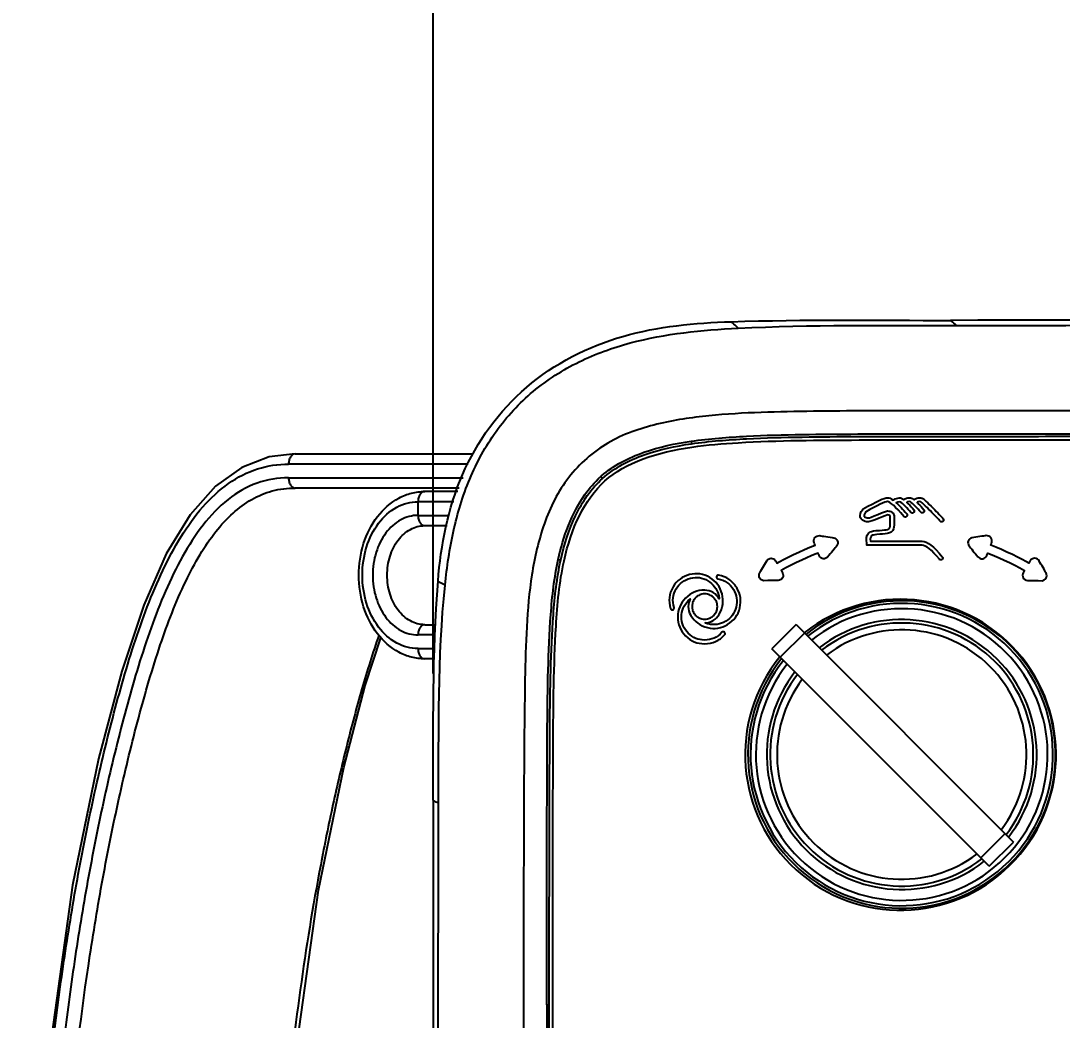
# Model space of a CAD drawing. Header units: millimetres. Extents: x 4086 to 8300, y 123 to 1549.
# Drawn here: x 6739.5 to 6800.4, y 1072.5 to 1131 of the extents above; entities that cross this region are included whole.
import ezdxf

# ---------------------------------------------------------------- set-up
doc = ezdxf.new("R2010")
doc.units = ezdxf.units.MM
for name, color, linetype in [('00_COMPONENTS', 7, 'Continuous'), ('layer 4', 7, 'Continuous'), ('尺寸', 3, 'Continuous')]:
    doc.layers.add(name, color=color, linetype=linetype)
doc.styles.add('思源黑', font='SourceHanSansCN-Normal.ttf')
doc.dimstyles.get("Standard").update_dxf_attribs({"dimscale": 6, "dimtxt": 7, "dimasz": 3, "dimexe": 0.18, "dimexo": 0.0625, "dimgap": 0.8, "dimtad": 1, "dimtoh": 1, "dimdec": 1, "dimzin": 0, "dimdsep": 46, "dimtxsty": '思源黑', "dimcen": 0.09, "dimclrd": 256, "dimclre": 256, "dimclrt": 256, "dimadec": 0, "dimazin": 2, "dimtfac": 1, "dimtdec": 1, "dimtofl": 0, "dimtmove": 0, "dimatfit": 3, "dimfxl": 1, "dimtolj": 1, "dimtzin": 0, "dimarcsym": 0})

# ---------------------------------------------------------------- blocks, each defined once
blk = doc.blocks.new('*D484')
at = {"layer": 'Defpoints', "color": 0}
for p in [(7029.45, 1173.623), (6763.612, 1092.597), (7029.45, 1092.164)]:
    blk.add_point(p, dxfattribs=at)
at = {"layer": '尺寸', "lineweight": -2}
for p, q in [((6763.612, 1092.785), (6763.612, 1174.163)), ((7029.45, 1092.352), (7029.45, 1174.163)), ((6772.612, 1173.623), (7020.45, 1173.623))]:
    blk.add_line(p, q, dxfattribs=at)
at = {"layer": '尺寸'}
for points in [[(6772.612, 1175.123), (6772.612, 1172.123), (6763.612, 1173.623)], [(7020.45, 1172.123), (7020.45, 1175.123), (7029.45, 1173.623)]]:
    blk.add_solid(points, dxfattribs=at)
at = {"layer": '尺寸', "insert": (6937.923, 1195.746), "char_height": 21, "attachment_point": 5, "style": '思源黑'}
blk.add_mtext('\\A1;\\A1;265.8', dxfattribs=at)
blk = doc.blocks.new('*D487')
at = {"layer": 'Defpoints', "color": 0}
for p in [(7037.408, 1245.703), (6763.612, 1092.785), (7037.408, 1073.181)]:
    blk.add_point(p, dxfattribs=at)
at = {"layer": '尺寸', "lineweight": -2}
for p, q in [((6763.612, 1092.972), (6763.612, 1246.243)), ((7037.408, 1073.368), (7037.408, 1246.243)), ((6772.612, 1245.703), (7028.408, 1245.703))]:
    blk.add_line(p, q, dxfattribs=at)
at = {"layer": '尺寸'}
for points in [[(6772.612, 1247.203), (6772.612, 1244.203), (6763.612, 1245.703)], [(7028.408, 1244.203), (7028.408, 1247.203), (7037.408, 1245.703)]]:
    blk.add_solid(points, dxfattribs=at)
at = {"layer": '尺寸', "insert": (6935.79, 1267.826), "char_height": 21, "attachment_point": 5, "style": '思源黑'}
blk.add_mtext('\\A1;\\A1;273.8', dxfattribs=at)

msp = doc.modelspace()

# ---------------------------------------------------------------- linework, layer by layer
at = {"layer": '00_COMPONENTS', "color": 7, "linetype": 'Continuous'}
for p, q in [((6778.707, 1106.381), (6778.729, 1106.232)), ((6755.538, 1105.638), (6765.95, 1105.638)), ((6765.667, 1105.038), (6755.147, 1105.038)), ((6755.147, 1104.238), (6765.356, 1104.238)), ((6773.426, 1104.316), (6773.526, 1104.205)), ((6765.123, 1103.638), (6755.539, 1103.638)), ((6765.045, 1103.438), (6763.114, 1103.438)), ((6762.722, 1102.038), (6762.722, 1102.838)), ((6764.812, 1102.838), (6762.722, 1102.838)), ((6762.722, 1102.038), (6764.52, 1102.038)), ((6763.114, 1101.438), (6764.423, 1101.438)), ((6770.928, 1099.459), (6771.074, 1099.427)), ((6763.114, 1095.638), (6763.759, 1095.638)), ((6784.846, 1095.64), (6783.432, 1094.226)), ((6784.846, 1095.64), (6797.574, 1082.912)), ((6763.727, 1095.038), (6762.722, 1095.038)), ((6785.342, 1095.145), (6783.927, 1093.73)), ((6762.722, 1094.238), (6763.685, 1094.238)), ((6796.16, 1081.498), (6783.432, 1094.226)), ((6763.669, 1093.638), (6763.114, 1093.638)), ((6797.079, 1083.407), (6795.665, 1081.993)), ((6796.16, 1081.498), (6797.574, 1082.912)), ((6770.254, 1073.391), (6770.254, 994.686)), ((6770.254, 1073.391), (6770.404, 1073.391)), ((6770.404, 994.686), (6770.404, 1073.391)), ((6770.604, 994.686), (6770.604, 1073.391))]:
    msp.add_line(p, q, dxfattribs=at)
for points in [[(6755.538, 1105.638), (6754.011, 1105.46), (6752.402, 1104.842), (6750.862, 1103.741), (6749.383, 1102.071), (6747.986, 1099.78), (6746.668, 1096.788), (6745.381, 1092.918), (6744.027, 1087.778), (6742.504, 1080.385), (6740.827, 1068.294), (6739.72, 1052.535), (6739.476, 1034.038)], [(6753.882, 1034.038), (6754.121, 1052.348), (6755.207, 1067.93), (6756.895, 1080.101), (6758.376, 1087.276), (6759.635, 1092.076), (6760.546, 1094.878)]]:
    msp.add_lwpolyline(points, dxfattribs=at)
for centre, radius, start, end in [((6777.163, 1100.142), 5.603, 131.83312, 132.31301), ((6777.178, 1100.116), 5.632, 131.27988, 131.76974), ((6790.968, 1088.026), 9.1, 140.98767, 128.31736), ((6791.034, 1088.038), 9, 141.39917, 128.64534), ((6791.034, 1088.038), 8.85, 141.50608, 128.51132), ((6791.034, 1088.038), 8.538, 141.74495, 128.27218), ((6791.034, 1088.038), 7.9, 322.29375, 127.72008), ((6791.034, 1088.038), 7.7, 322.48001, 127.52633), ((6791.034, 1088.038), 7.3, 322.88857, 127.11538), ((6791.034, 1088.038), 7.9, 142.29375, 307.72008), ((6791.034, 1088.038), 7.7, 142.48001, 307.52633), ((6791.034, 1088.038), 7.3, 142.88857, 307.11538)]:
    msp.add_arc(centre, radius, start, end, dxfattribs=at)
for points in [[(6781.056, 1113.374), (6785.33, 1113.52), (6789.609, 1113.446), (6793.885, 1113.453)], [(6781.461, 1112.993), (6785.717, 1113.205), (6789.982, 1113.151), (6794.243, 1113.156)], [(6773.526, 1104.205), (6774.224, 1104.828), (6775.923, 1105.697), (6777.788, 1106.094), (6778.729, 1106.232)], [(6773.659, 1104.055), (6774.868, 1105.137), (6776.706, 1105.737), (6778.757, 1106.034)], [(6771.074, 1099.427), (6771.273, 1100.32), (6771.825, 1102.076), (6772.853, 1103.602), (6773.526, 1104.205)], [(6771.27, 1099.384), (6771.682, 1101.253), (6772.45, 1102.973), (6773.659, 1104.055)], [(6763.612, 1085.361), (6763.616, 1089.637), (6763.556, 1093.922), (6763.893, 1098.184)], [(6763.926, 1085.183), (6763.939, 1089.443), (6763.865, 1093.719), (6764.303, 1097.956)], [(6763.612, 1085.361), (6763.596, 1068.254), (6763.605, 1051.146), (6763.604, 1034.038)]]:
    msp.add_open_spline(points, degree=3, dxfattribs=at)
for points, knots in [([(6763.893, 1098.184), (6764.061, 1100.307), (6764.875, 1104.575), (6768.753, 1109.939), (6774.633, 1112.922), (6778.925, 1113.302), (6781.056, 1113.374)], [0, 0, 0, 0, 0.250329, 0.499622, 0.749258, 1, 1, 1, 1]), ([(6764.302, 1097.957), (6764.411, 1099.016), (6764.723, 1101.127), (6765.646, 1104.201), (6767.188, 1107.028), (6769.378, 1109.398), (6772.098, 1111.129), (6776.126, 1112.581), (6779.338, 1112.887), (6781.461, 1112.993)], [0, 0, 0, 0, 0.125083, 0.250161, 0.375174, 0.50015, 0.625149, 0.750194, 1, 1, 1, 1]), ([(6781.461, 1112.993), (6781.428, 1113.028), (6781.297, 1113.159), (6781.161, 1113.285), (6781.056, 1113.374)], [0, 0, 0, 0, 0.259841, 1, 1, 1, 1]), ([(6999.183, 1113.463), (6982.075, 1113.472), (6947.859, 1113.465), (6896.534, 1113.47), (6845.209, 1113.461), (6810.993, 1113.478), (6793.885, 1113.453)], [0, 0, 0, 0, 0.250002, 0.500002, 0.750003, 1, 1, 1, 1]), ([(6794.243, 1113.156), (6794.214, 1113.183), (6794.099, 1113.288), (6793.978, 1113.386), (6793.885, 1113.453)], [0, 0, 0, 0, 0.260613, 1, 1, 1, 1]), ([(6794.243, 1113.156), (6811.292, 1113.172), (6845.388, 1113.159), (6879.485, 1113.164), (6896.534, 1113.164)], [0, 0, 0, 0, 0.499993, 1, 1, 1, 1]), ([(6896.534, 1108.165), (6892.435, 1108.165), (6884.238, 1108.165), (6871.943, 1108.165), (6859.647, 1108.165), (6847.352, 1108.165), (6835.056, 1108.165), (6824.81, 1108.165), (6816.613, 1108.165), (6810.465, 1108.165), (6804.317, 1108.164), (6798.171, 1108.165), (6792.02, 1108.161), (6786.898, 1108.153), (6782.805, 1108.082), (6779.737, 1107.911), (6776.694, 1107.469), (6773.751, 1106.452), (6771.78, 1104.717), (6770.687, 1102.984), (6769.89, 1101.088), (6769.318, 1098.576), (6769.05, 1095.513), (6768.976, 1092.443), (6768.943, 1089.371), (6768.919, 1086.296), (6768.904, 1082.193), (6768.904, 1077.068), (6768.904, 1068.872), (6768.904, 1058.629), (6768.904, 1046.334), (6768.904, 1034.038), (6768.904, 1021.743), (6768.904, 1009.448), (6768.904, 999.206), (6768.904, 991.007), (6768.904, 985.882), (6768.919, 981.779), (6768.944, 978.707), (6768.976, 975.635), (6769.051, 972.564), (6769.318, 969.496), (6770.002, 966.488), (6771.385, 963.696), (6773.753, 961.632), (6776.68, 960.609), (6779.725, 960.166), (6782.802, 959.995), (6786.901, 959.924), (6792.022, 959.916), (6798.17, 959.911), (6804.317, 959.912), (6810.465, 959.912), (6816.613, 959.912), (6824.81, 959.912), (6835.056, 959.912), (6847.352, 959.912), (6859.647, 959.912), (6871.943, 959.912), (6884.238, 959.912), (6892.435, 959.912), (6896.534, 959.912)], [0, 0, 0, 0, 0.031258, 0.062515, 0.093773, 0.12503, 0.156288, 0.187546, 0.203174, 0.218804, 0.234431, 0.250064, 0.265681, 0.281339, 0.289127, 0.296905, 0.304752, 0.31255, 0.3203, 0.3242, 0.328112, 0.335929, 0.343723, 0.351535, 0.359344, 0.367155, 0.374992, 0.390635, 0.406242, 0.437497, 0.468755, 0.500012, 0.53127, 0.562527, 0.593784, 0.609382, 0.625053, 0.632872, 0.640675, 0.648485, 0.656303, 0.664103, 0.671927, 0.679731, 0.68745, 0.6952, 0.703045, 0.71088, 0.718683, 0.734311, 0.749937, 0.765568, 0.781197, 0.796825, 0.812455, 0.843712, 0.87497, 0.906227, 0.937485, 0.968742, 1, 1, 1, 1]), ([(6778.707, 1106.381), (6779.781, 1106.531), (6781.947, 1106.696), (6785.2, 1106.787), (6788.455, 1106.803), (6792.794, 1106.808), (6798.218, 1106.816), (6802.557, 1106.814), (6804.727, 1106.815)], [0, 0, 0, 0, 0.124963, 0.249962, 0.374967, 0.499974, 0.749987, 1, 1, 1, 1]), ([(6773.462, 1104.348), (6774.172, 1104.971), (6775.911, 1105.853), (6777.769, 1106.243), (6778.707, 1106.381)], [0, 0, 0, 0, 0.49893, 1, 1, 1, 1]), ([(6778.729, 1106.232), (6779.794, 1106.382), (6781.954, 1106.546), (6785.202, 1106.637), (6788.455, 1106.653), (6792.794, 1106.658), (6798.218, 1106.666), (6802.557, 1106.664), (6804.727, 1106.665)], [0, 0, 0, 0, 0.125, 0.25, 0.375, 0.5, 0.75, 1, 1, 1, 1]), ([(6778.757, 1106.034), (6779.65, 1106.164), (6782.898, 1106.429), (6791.566, 1106.466), (6799.328, 1106.465), (6804.727, 1106.465)], [0, 0, 0, 0, 0.10497, 0.377449, 1, 1, 1, 1]), ([(6755.538, 1105.638), (6755.488, 1105.638), (6755.375, 1105.602), (6755.245, 1105.459), (6755.165, 1105.261), (6755.147, 1105.113), (6755.147, 1105.038)], [0, 0, 0, 0, 0.192024, 0.432808, 0.715627, 1, 1, 1, 1]), ([(6739.684, 1034.038), (6739.642, 1037.316), (6739.656, 1043.871), (6739.923, 1053.694), (6740.421, 1061.863), (6741.026, 1068.369), (6741.597, 1073.224), (6742.299, 1078.047), (6743.149, 1082.826), (6743.996, 1086.767), (6744.767, 1089.883), (6745.596, 1092.948), (6746.546, 1095.951), (6747.746, 1098.81), (6748.799, 1100.794), (6750.05, 1102.55), (6751.544, 1103.956), (6753.281, 1104.848), (6754.536, 1105.038), (6755.147, 1105.038)], [0, 0, 0, 0, 0.129649, 0.259247, 0.388665, 0.453253, 0.517705, 0.581977, 0.646002, 0.709696, 0.741388, 0.772946, 0.835288, 0.865785, 0.895475, 0.923944, 0.950737, 0.975841, 1, 1, 1, 1]), ([(6755.147, 1104.238), (6754.526, 1104.238), (6753.236, 1104.032), (6751.506, 1103.012), (6750.068, 1101.48), (6748.888, 1099.632), (6747.908, 1097.596), (6746.792, 1094.724), (6745.675, 1090.988), (6744.538, 1086.42), (6743.574, 1081.782), (6742.768, 1077.092), (6742.102, 1072.365), (6741.56, 1067.611), (6740.986, 1061.243), (6740.514, 1053.254), (6740.261, 1043.649), (6740.25, 1037.242), (6740.29, 1034.038)], [0, 0, 0, 0, 0.024942, 0.051147, 0.079135, 0.108551, 0.138859, 0.169693, 0.232178, 0.295207, 0.358611, 0.422296, 0.486185, 0.550219, 0.61436, 0.742821, 0.871395, 1, 1, 1, 1]), ([(6755.147, 1104.238), (6755.147, 1104.164), (6755.165, 1104.016), (6755.245, 1103.817), (6755.375, 1103.675), (6755.489, 1103.638), (6755.539, 1103.638)], [0, 0, 0, 0, 0.284435, 0.567283, 0.808027, 1, 1, 1, 1]), ([(6770.928, 1099.459), (6771.225, 1100.794), (6771.856, 1102.579), (6773.053, 1103.977), (6773.391, 1104.285)], [0, 0, 0, 0, 0.749304, 1, 1, 1, 1]), ([(6741.136, 1034.038), (6741.113, 1035.879), (6741.099, 1039.548), (6741.172, 1046.814), (6741.461, 1055.729), (6742.202, 1066.155), (6743.212, 1074.574), (6744.296, 1081.048), (6745.241, 1085.697), (6746.33, 1090.161), (6747.54, 1094.338), (6748.76, 1097.527), (6749.917, 1099.719), (6750.831, 1101.073), (6751.836, 1102.175), (6752.946, 1103.007), (6754.194, 1103.531), (6755.087, 1103.638), (6755.539, 1103.638)], [0, 0, 0, 0, 0.074723, 0.148914, 0.294934, 0.436679, 0.573037, 0.638895, 0.703092, 0.765523, 0.825334, 0.879549, 0.903752, 0.925765, 0.945687, 0.964004, 0.981644, 1, 1, 1, 1]), ([(6763.114, 1093.638), (6762.854, 1093.638), (6762.328, 1093.706), (6761.321, 1094.105), (6760.238, 1095.076), (6759.439, 1096.689), (6759.163, 1098.539), (6759.439, 1100.388), (6760.238, 1102.001), (6761.321, 1102.972), (6762.328, 1103.371), (6762.854, 1103.438), (6763.114, 1103.438)], [0, 0, 0, 0, 0.0567, 0.114276, 0.234303, 0.363814, 0.50001, 0.636204, 0.765707, 0.885726, 0.943301, 1, 1, 1, 1]), ([(6763.114, 1103.438), (6763.062, 1103.438), (6762.948, 1103.4), (6762.821, 1103.26), (6762.74, 1103.064), (6762.722, 1102.916), (6762.722, 1102.838)], [0, 0, 0, 0, 0.200273, 0.432671, 0.704085, 1, 1, 1, 1]), ([(6762.722, 1094.238), (6762.508, 1094.238), (6762.073, 1094.296), (6761.229, 1094.638), (6760.309, 1095.486), (6759.623, 1096.901), (6759.383, 1098.538), (6759.623, 1100.176), (6760.309, 1101.591), (6761.229, 1102.439), (6762.074, 1102.781), (6762.508, 1102.838), (6762.722, 1102.838)], [0, 0, 0, 0, 0.053969, 0.109428, 0.228119, 0.359824, 0.500003, 0.640181, 0.771886, 0.890576, 0.946034, 1, 1, 1, 1]), ([(6762.722, 1102.038), (6762.548, 1102.038), (6762.194, 1101.992), (6761.507, 1101.713), (6760.758, 1101.023), (6760.199, 1099.871), (6760.004, 1098.538), (6760.199, 1097.206), (6760.758, 1096.054), (6761.507, 1095.364), (6762.194, 1095.085), (6762.548, 1095.038), (6762.722, 1095.038)], [0, 0, 0, 0, 0.053959, 0.109425, 0.228113, 0.359819, 0.499997, 0.640175, 0.771882, 0.89057, 0.946038, 1, 1, 1, 1]), ([(6762.722, 1102.038), (6762.722, 1101.961), (6762.74, 1101.812), (6762.821, 1101.617), (6762.948, 1101.477), (6763.062, 1101.438), (6763.114, 1101.438)], [0, 0, 0, 0, 0.295915, 0.567329, 0.799727, 1, 1, 1, 1]), ([(6763.114, 1095.638), (6762.824, 1095.638), (6762.21, 1095.809), (6761.488, 1096.48), (6761.023, 1097.434), (6760.862, 1098.538), (6761.023, 1099.643), (6761.488, 1100.597), (6762.21, 1101.268), (6762.824, 1101.438), (6763.114, 1101.438)], [0, 0, 0, 0, 0.108758, 0.227648, 0.35958, 0.5, 0.640421, 0.772353, 0.891242, 1, 1, 1, 1]), ([(6770.254, 1073.391), (6770.253, 1075.567), (6770.255, 1079.917), (6770.272, 1085.356), (6770.284, 1089.706), (6770.323, 1092.97), (6770.455, 1096.228), (6770.694, 1098.398), (6770.928, 1099.459)], [0, 0, 0, 0, 0.250031, 0.500061, 0.625076, 0.75009, 0.875092, 1, 1, 1, 1]), ([(6770.404, 1073.391), (6770.403, 1075.567), (6770.405, 1079.917), (6770.422, 1085.355), (6770.434, 1089.706), (6770.473, 1092.965), (6770.605, 1096.222), (6770.842, 1098.374), (6771.074, 1099.427)], [0, 0, 0, 0, 0.25, 0.5, 0.625, 0.75, 0.875, 1, 1, 1, 1]), ([(6770.604, 1073.391), (6770.604, 1078.463), (6770.612, 1085.853), (6770.668, 1094.543), (6770.993, 1098.13), (6771.27, 1099.384)], [0, 0, 0, 0, 0.58364, 0.850298, 1, 1, 1, 1]), ([(6764.303, 1097.956), (6764.266, 1097.975), (6764.128, 1098.048), (6763.992, 1098.125), (6763.893, 1098.184)], [0, 0, 0, 0, 0.264576, 1, 1, 1, 1]), ([(6763.114, 1095.638), (6763.062, 1095.638), (6762.948, 1095.6), (6762.821, 1095.46), (6762.74, 1095.264), (6762.722, 1095.116), (6762.722, 1095.038)], [0, 0, 0, 0, 0.200273, 0.432671, 0.704085, 1, 1, 1, 1]), ([(6760.436, 1095.019), (6760.071, 1093.984), (6759.403, 1091.838), (6758.524, 1088.53), (6757.722, 1085.097), (6756.757, 1080.345), (6755.763, 1074.19), (6754.877, 1066.572), (6754.258, 1058.698), (6753.875, 1050.614), (6753.702, 1042.371), (6753.701, 1036.828), (6753.736, 1034.038)], [0, 0, 0, 0, 0.053453, 0.10938, 0.166654, 0.225131, 0.345497, 0.470129, 0.598509, 0.730074, 0.864165, 1, 1, 1, 1]), ([(6762.722, 1094.238), (6762.722, 1094.161), (6762.74, 1094.012), (6762.821, 1093.817), (6762.948, 1093.677), (6763.062, 1093.638), (6763.114, 1093.638)], [0, 0, 0, 0, 0.295915, 0.567329, 0.799727, 1, 1, 1, 1]), ([(6763.927, 1085.182), (6763.898, 1085.197), (6763.791, 1085.253), (6763.686, 1085.313), (6763.612, 1085.361)], [0, 0, 0, 0, 0.268168, 1, 1, 1, 1]), ([(6763.904, 1034.038), (6763.905, 1042.562), (6763.902, 1059.61), (6763.902, 1076.658), (6763.927, 1085.182)], [0, 0, 0, 0, 0.5, 1, 1, 1, 1])]:
    msp.add_open_spline(points, degree=3, knots=knots, dxfattribs=at)
at = {"layer": 'layer 4', "color": 7}
for points, knots in [([(6791.172, 1102.973), (6791.165, 1102.968), (6791.157, 1102.964), (6791.15, 1102.959), (6791.15, 1102.959), (6791.12, 1102.983), (6791.093, 1103.002), (6791.069, 1103.015), (6791.069, 1103.015), (6791.053, 1103.024), (6791.037, 1103.032), (6791.021, 1103.039), (6791.021, 1103.039), (6790.979, 1103.054), (6790.935, 1103.062), (6790.887, 1103.062), (6790.887, 1103.062), (6790.835, 1103.061), (6790.78, 1103.05), (6790.723, 1103.029), (6790.723, 1103.029), (6790.677, 1103.013), (6790.632, 1102.991), (6790.588, 1102.963), (6790.588, 1102.963), (6790.568, 1102.951), (6790.549, 1102.938), (6790.531, 1102.925), (6790.531, 1102.925), (6790.398, 1103.023), (6790.29, 1103.072), (6790.207, 1103.072), (6790.207, 1103.072), (6790.009, 1103.072), (6789.535, 1102.852), (6788.783, 1102.414), (6788.783, 1102.414), (6788.783, 1102.414), (6788.764, 1102.403), (6788.764, 1102.403), (6788.764, 1102.403), (6788.764, 1102.403), (6788.75, 1102.385), (6788.75, 1102.385), (6788.75, 1102.385), (6788.618, 1102.213), (6788.57, 1102.065), (6788.605, 1101.941), (6788.605, 1101.941), (6788.616, 1101.904), (6788.634, 1101.87), (6788.659, 1101.837), (6788.659, 1101.837), (6788.685, 1101.805), (6788.713, 1101.777), (6788.745, 1101.754), (6788.745, 1101.754), (6788.83, 1101.692), (6788.938, 1101.661), (6789.069, 1101.661), (6789.069, 1101.661), (6789.081, 1101.661), (6789.09, 1101.661), (6789.095, 1101.661), (6789.095, 1101.661), (6789.159, 1101.661), (6789.365, 1101.734), (6789.712, 1101.879), (6789.712, 1101.879), (6790.014, 1102.004), (6790.179, 1102.067), (6790.207, 1102.067), (6790.207, 1102.067), (6790.271, 1102.067), (6790.314, 1102.052), (6790.338, 1102.021), (6790.338, 1102.021), (6790.351, 1102.003), (6790.358, 1101.98), (6790.358, 1101.952), (6790.358, 1101.952), (6790.358, 1101.952), (6790.358, 1101.479), (6790.358, 1101.479), (6790.358, 1101.479), (6790.358, 1101.362), (6790.33, 1101.282), (6790.274, 1101.241), (6790.274, 1101.241), (6790.256, 1101.227), (6790.235, 1101.218), (6790.211, 1101.212), (6790.211, 1101.212), (6790.122, 1101.191), (6789.963, 1101.174), (6789.736, 1101.159), (6789.736, 1101.159), (6789.452, 1101.142), (6789.271, 1101.112), (6789.194, 1101.07), (6789.194, 1101.07), (6789.154, 1101.048), (6789.12, 1101.022), (6789.091, 1100.991), (6789.091, 1100.991), (6788.974, 1100.867), (6788.938, 1100.667), (6788.983, 1100.391), (6788.983, 1100.391), (6788.983, 1100.391), (6788.999, 1100.295), (6788.999, 1100.295), (6788.999, 1100.295), (6788.999, 1100.295), (6792.225, 1100.295), (6792.225, 1100.295), (6792.225, 1100.295), (6792.441, 1100.295), (6792.777, 1100.021), (6793.234, 1099.473), (6793.234, 1099.473), (6793.274, 1099.424), (6793.345, 1099.418), (6793.394, 1099.459), (6793.394, 1099.459), (6793.443, 1099.499), (6793.449, 1099.57), (6793.409, 1099.619), (6793.409, 1099.619), (6792.907, 1100.222), (6792.512, 1100.523), (6792.225, 1100.523), (6792.225, 1100.523), (6792.225, 1100.523), (6789.196, 1100.523), (6789.196, 1100.523), (6789.196, 1100.523), (6789.181, 1100.69), (6789.209, 1100.8), (6789.28, 1100.855), (6789.28, 1100.855), (6789.287, 1100.861), (6789.295, 1100.866), (6789.303, 1100.87), (6789.303, 1100.87), (6789.351, 1100.896), (6789.499, 1100.917), (6789.75, 1100.932), (6789.75, 1100.932), (6789.99, 1100.947), (6790.161, 1100.967), (6790.263, 1100.991), (6790.263, 1100.991), (6790.341, 1101.009), (6790.404, 1101.042), (6790.454, 1101.089), (6790.454, 1101.089), (6790.454, 1101.089), (6790.454, 1101.089), (6790.454, 1101.089), (6790.454, 1101.089), (6790.542, 1101.173), (6790.586, 1101.303), (6790.586, 1101.479), (6790.586, 1101.479), (6790.586, 1101.479), (6790.586, 1101.952), (6790.586, 1101.952), (6790.586, 1101.952), (6790.586, 1102.035), (6790.566, 1102.103), (6790.527, 1102.158), (6790.527, 1102.158), (6790.507, 1102.185), (6790.483, 1102.209), (6790.454, 1102.229), (6790.454, 1102.229), (6790.39, 1102.273), (6790.308, 1102.295), (6790.207, 1102.295), (6790.207, 1102.295), (6790.148, 1102.295), (6789.954, 1102.226), (6789.625, 1102.089), (6789.625, 1102.089), (6789.305, 1101.956), (6789.129, 1101.889), (6789.095, 1101.889), (6789.095, 1101.889), (6789.089, 1101.889), (6789.08, 1101.889), (6789.068, 1101.889), (6789.068, 1101.889), (6788.975, 1101.888), (6788.904, 1101.912), (6788.856, 1101.958), (6788.856, 1101.958), (6788.85, 1101.964), (6788.844, 1101.971), (6788.838, 1101.978), (6788.838, 1101.978), (6788.81, 1102.026), (6788.833, 1102.115), (6788.918, 1102.229), (6788.918, 1102.229), (6789.622, 1102.639), (6790.052, 1102.844), (6790.207, 1102.844), (6790.207, 1102.844), (6790.348, 1102.844), (6790.662, 1102.555), (6791.149, 1101.977), (6791.149, 1101.977), (6791.19, 1101.928), (6791.261, 1101.922), (6791.31, 1101.963), (6791.31, 1101.963), (6791.358, 1102.004), (6791.364, 1102.075), (6791.323, 1102.124), (6791.323, 1102.124), (6791.089, 1102.401), (6790.886, 1102.618), (6790.714, 1102.774), (6790.714, 1102.774), (6790.743, 1102.791), (6790.772, 1102.805), (6790.8, 1102.816), (6790.8, 1102.816), (6790.866, 1102.839), (6790.917, 1102.84), (6790.955, 1102.818), (6790.955, 1102.818), (6791.014, 1102.784), (6791.114, 1102.695), (6791.254, 1102.553), (6791.254, 1102.553), (6791.361, 1102.443), (6791.466, 1102.329), (6791.568, 1102.211), (6791.568, 1102.211), (6791.61, 1102.162), (6791.68, 1102.157), (6791.729, 1102.199), (6791.729, 1102.199), (6791.777, 1102.24), (6791.782, 1102.311), (6791.74, 1102.359), (6791.74, 1102.359), (6791.635, 1102.481), (6791.527, 1102.599), (6791.417, 1102.712), (6791.417, 1102.712), (6791.385, 1102.744), (6791.356, 1102.773), (6791.328, 1102.8), (6791.328, 1102.8), (6791.347, 1102.81), (6791.366, 1102.819), (6791.385, 1102.825), (6791.385, 1102.825), (6791.45, 1102.849), (6791.502, 1102.85), (6791.539, 1102.828), (6791.539, 1102.828), (6791.599, 1102.794), (6791.698, 1102.705), (6791.838, 1102.563), (6791.838, 1102.563), (6791.945, 1102.453), (6792.05, 1102.339), (6792.152, 1102.22), (6792.152, 1102.22), (6792.194, 1102.172), (6792.265, 1102.167), (6792.313, 1102.209), (6792.313, 1102.209), (6792.361, 1102.25), (6792.366, 1102.321), (6792.325, 1102.369), (6792.325, 1102.369), (6792.219, 1102.491), (6792.111, 1102.609), (6792.001, 1102.722), (6792.001, 1102.722), (6791.975, 1102.748), (6791.951, 1102.773), (6791.927, 1102.796), (6791.927, 1102.796), (6791.949, 1102.808), (6791.971, 1102.818), (6791.993, 1102.825), (6791.993, 1102.825), (6792.058, 1102.849), (6792.11, 1102.85), (6792.147, 1102.828), (6792.147, 1102.828), (6792.176, 1102.812), (6792.244, 1102.752), (6792.353, 1102.65), (6792.353, 1102.65), (6792.45, 1102.558), (6792.569, 1102.441), (6792.71, 1102.299), (6792.71, 1102.299), (6792.832, 1102.176), (6792.951, 1102.053), (6793.066, 1101.932), (6793.066, 1101.932), (6793.175, 1101.817), (6793.249, 1101.738), (6793.286, 1101.695), (6793.286, 1101.695), (6793.328, 1101.646), (6793.399, 1101.641), (6793.447, 1101.683), (6793.447, 1101.683), (6793.495, 1101.724), (6793.5, 1101.795), (6793.459, 1101.843), (6793.459, 1101.843), (6793.419, 1101.89), (6793.343, 1101.972), (6793.231, 1102.089), (6793.231, 1102.089), (6793.115, 1102.211), (6792.995, 1102.335), (6792.871, 1102.459), (6792.871, 1102.459), (6792.542, 1102.792), (6792.339, 1102.98), (6792.261, 1103.025), (6792.261, 1103.025), (6792.246, 1103.034), (6792.23, 1103.042), (6792.213, 1103.048), (6792.213, 1103.048), (6792.172, 1103.064), (6792.127, 1103.072), (6792.08, 1103.072), (6792.08, 1103.072), (6792.027, 1103.071), (6791.972, 1103.06), (6791.915, 1103.039), (6791.915, 1103.039), (6791.87, 1103.023), (6791.825, 1103.001), (6791.78, 1102.973), (6791.78, 1102.973), (6791.77, 1102.967), (6791.761, 1102.961), (6791.752, 1102.955), (6791.752, 1102.955), (6791.714, 1102.986), (6791.681, 1103.009), (6791.653, 1103.025), (6791.653, 1103.025), (6791.638, 1103.034), (6791.622, 1103.042), (6791.605, 1103.048), (6791.605, 1103.048), (6791.564, 1103.064), (6791.519, 1103.072), (6791.472, 1103.072), (6791.472, 1103.072), (6791.419, 1103.071), (6791.364, 1103.06), (6791.307, 1103.039), (6791.307, 1103.039), (6791.262, 1103.023), (6791.217, 1103.001), (6791.172, 1102.973)], [0, 0, 0, 0, 0.010638, 0.010638, 0.010638, 0.010638, 0.021277, 0.021277, 0.021277, 0.021277, 0.031915, 0.031915, 0.031915, 0.031915, 0.042553, 0.042553, 0.042553, 0.042553, 0.053191, 0.053191, 0.053191, 0.053191, 0.06383, 0.06383, 0.06383, 0.06383, 0.074468, 0.074468, 0.074468, 0.074468, 0.085106, 0.085106, 0.085106, 0.085106, 0.095745, 0.095745, 0.095745, 0.095745, 0.106383, 0.106383, 0.106383, 0.106383, 0.117021, 0.117021, 0.117021, 0.117021, 0.12766, 0.12766, 0.12766, 0.12766, 0.138298, 0.138298, 0.138298, 0.138298, 0.148936, 0.148936, 0.148936, 0.148936, 0.159574, 0.159574, 0.159574, 0.159574, 0.170213, 0.170213, 0.170213, 0.170213, 0.180851, 0.180851, 0.180851, 0.180851, 0.191489, 0.191489, 0.191489, 0.191489, 0.202128, 0.202128, 0.202128, 0.202128, 0.212766, 0.212766, 0.212766, 0.212766, 0.223404, 0.223404, 0.223404, 0.223404, 0.234043, 0.234043, 0.234043, 0.234043, 0.244681, 0.244681, 0.244681, 0.244681, 0.255319, 0.255319, 0.255319, 0.255319, 0.265957, 0.265957, 0.265957, 0.265957, 0.276596, 0.276596, 0.276596, 0.276596, 0.287234, 0.287234, 0.287234, 0.287234, 0.297872, 0.297872, 0.297872, 0.297872, 0.308511, 0.308511, 0.308511, 0.308511, 0.319149, 0.319149, 0.319149, 0.319149, 0.329787, 0.329787, 0.329787, 0.329787, 0.340426, 0.340426, 0.340426, 0.340426, 0.351064, 0.351064, 0.351064, 0.351064, 0.361702, 0.361702, 0.361702, 0.361702, 0.37234, 0.37234, 0.37234, 0.37234, 0.382979, 0.382979, 0.382979, 0.382979, 0.393617, 0.393617, 0.393617, 0.393617, 0.404255, 0.404255, 0.404255, 0.404255, 0.414894, 0.414894, 0.414894, 0.414894, 0.425532, 0.425532, 0.425532, 0.425532, 0.43617, 0.43617, 0.43617, 0.43617, 0.446809, 0.446809, 0.446809, 0.446809, 0.457447, 0.457447, 0.457447, 0.457447, 0.468085, 0.468085, 0.468085, 0.468085, 0.478723, 0.478723, 0.478723, 0.478723, 0.489362, 0.489362, 0.489362, 0.489362, 0.5, 0.5, 0.5, 0.5, 0.510638, 0.510638, 0.510638, 0.510638, 0.521277, 0.521277, 0.521277, 0.521277, 0.531915, 0.531915, 0.531915, 0.531915, 0.542553, 0.542553, 0.542553, 0.542553, 0.553191, 0.553191, 0.553191, 0.553191, 0.56383, 0.56383, 0.56383, 0.56383, 0.574468, 0.574468, 0.574468, 0.574468, 0.585106, 0.585106, 0.585106, 0.585106, 0.595745, 0.595745, 0.595745, 0.595745, 0.606383, 0.606383, 0.606383, 0.606383, 0.617021, 0.617021, 0.617021, 0.617021, 0.62766, 0.62766, 0.62766, 0.62766, 0.638298, 0.638298, 0.638298, 0.638298, 0.648936, 0.648936, 0.648936, 0.648936, 0.659574, 0.659574, 0.659574, 0.659574, 0.670213, 0.670213, 0.670213, 0.670213, 0.680851, 0.680851, 0.680851, 0.680851, 0.691489, 0.691489, 0.691489, 0.691489, 0.702128, 0.702128, 0.702128, 0.702128, 0.712766, 0.712766, 0.712766, 0.712766, 0.723404, 0.723404, 0.723404, 0.723404, 0.734043, 0.734043, 0.734043, 0.734043, 0.744681, 0.744681, 0.744681, 0.744681, 0.755319, 0.755319, 0.755319, 0.755319, 0.765957, 0.765957, 0.765957, 0.765957, 0.776596, 0.776596, 0.776596, 0.776596, 0.787234, 0.787234, 0.787234, 0.787234, 0.797872, 0.797872, 0.797872, 0.797872, 0.808511, 0.808511, 0.808511, 0.808511, 0.819149, 0.819149, 0.819149, 0.819149, 0.829787, 0.829787, 0.829787, 0.829787, 0.840426, 0.840426, 0.840426, 0.840426, 0.851064, 0.851064, 0.851064, 0.851064, 0.861702, 0.861702, 0.861702, 0.861702, 0.87234, 0.87234, 0.87234, 0.87234, 0.882979, 0.882979, 0.882979, 0.882979, 0.893617, 0.893617, 0.893617, 0.893617, 0.904255, 0.904255, 0.904255, 0.904255, 0.914894, 0.914894, 0.914894, 0.914894, 0.925532, 0.925532, 0.925532, 0.925532, 0.93617, 0.93617, 0.93617, 0.93617, 0.946809, 0.946809, 0.946809, 0.946809, 0.957447, 0.957447, 0.957447, 0.957447, 0.968085, 0.968085, 0.968085, 0.968085, 0.978723, 0.978723, 0.978723, 0.978723, 1, 1, 1, 1]), ([(6777.502, 1096.579), (6777.431, 1096.803), (6777.408, 1097.021), (6777.433, 1097.234), (6777.433, 1097.234), (6777.458, 1097.446), (6777.53, 1097.653), (6777.65, 1097.854), (6777.65, 1097.854), (6777.761, 1098.04), (6777.896, 1098.193), (6778.057, 1098.312), (6778.057, 1098.312), (6778.217, 1098.432), (6778.402, 1098.519), (6778.612, 1098.572), (6778.612, 1098.572), (6778.823, 1098.625), (6779.027, 1098.637), (6779.225, 1098.609), (6779.225, 1098.609), (6779.423, 1098.58), (6779.615, 1098.51), (6779.801, 1098.399), (6779.801, 1098.399), (6779.987, 1098.288), (6780.14, 1098.153), (6780.26, 1097.992), (6780.26, 1097.992), (6780.38, 1097.832), (6780.466, 1097.647), (6780.519, 1097.437), (6780.519, 1097.437), (6780.573, 1097.227), (6780.585, 1097.023), (6780.556, 1096.824), (6780.556, 1096.824), (6780.527, 1096.626), (6780.458, 1096.434), (6780.347, 1096.248), (6780.347, 1096.248), (6780.346, 1096.246), (6780.344, 1096.244), (6780.343, 1096.242), (6780.343, 1096.242), (6780.184, 1095.949), (6779.876, 1095.748), (6779.52, 1095.741), (6779.52, 1095.741), (6779.58, 1095.717), (6779.643, 1095.697), (6779.709, 1095.681), (6779.709, 1095.681), (6779.89, 1095.637), (6780.066, 1095.628), (6780.236, 1095.654), (6780.236, 1095.654), (6780.236, 1095.654), (6780.237, 1095.654), (6780.237, 1095.654), (6780.237, 1095.654), (6780.407, 1095.68), (6780.572, 1095.741), (6780.731, 1095.838), (6780.731, 1095.838), (6780.891, 1095.935), (6781.022, 1096.053), (6781.123, 1096.192), (6781.123, 1096.192), (6781.225, 1096.33), (6781.299, 1096.49), (6781.343, 1096.672), (6781.343, 1096.672), (6781.387, 1096.853), (6781.397, 1097.029), (6781.37, 1097.199), (6781.37, 1097.199), (6781.344, 1097.369), (6781.283, 1097.534), (6781.186, 1097.694), (6781.186, 1097.694), (6781.082, 1097.866), (6780.954, 1098.004), (6780.803, 1098.109), (6780.803, 1098.109), (6780.651, 1098.214), (6780.476, 1098.285), (6780.277, 1098.322), (6780.277, 1098.322), (6780.217, 1098.333), (6780.179, 1098.389), (6780.19, 1098.449), (6780.19, 1098.449), (6780.201, 1098.509), (6780.257, 1098.547), (6780.317, 1098.536), (6780.317, 1098.536), (6780.548, 1098.493), (6780.751, 1098.411), (6780.928, 1098.289), (6780.928, 1098.289), (6781.103, 1098.168), (6781.252, 1098.007), (6781.373, 1097.807), (6781.373, 1097.807), (6781.485, 1097.622), (6781.556, 1097.43), (6781.587, 1097.232), (6781.587, 1097.232), (6781.617, 1097.034), (6781.607, 1096.83), (6781.555, 1096.62), (6781.555, 1096.62), (6781.503, 1096.409), (6781.418, 1096.223), (6781.3, 1096.062), (6781.3, 1096.062), (6781.182, 1095.901), (6781.03, 1095.764), (6780.844, 1095.651), (6780.844, 1095.651), (6780.659, 1095.539), (6780.468, 1095.468), (6780.27, 1095.437), (6780.27, 1095.437), (6780.072, 1095.407), (6779.868, 1095.418), (6779.657, 1095.469), (6779.657, 1095.469), (6779.447, 1095.521), (6779.261, 1095.606), (6779.1, 1095.724), (6779.1, 1095.724), (6778.938, 1095.843), (6778.801, 1095.994), (6778.689, 1096.18), (6778.689, 1096.18), (6778.684, 1096.189), (6778.68, 1096.198), (6778.677, 1096.207), (6778.677, 1096.207), (6778.591, 1096.351), (6778.541, 1096.52), (6778.541, 1096.7), (6778.541, 1096.7), (6778.541, 1096.861), (6778.581, 1097.012), (6778.651, 1097.145), (6778.651, 1097.145), (6778.613, 1097.115), (6778.577, 1097.082), (6778.541, 1097.046), (6778.541, 1097.046), (6778.409, 1096.914), (6778.31, 1096.769), (6778.245, 1096.609), (6778.245, 1096.609), (6778.179, 1096.45), (6778.146, 1096.277), (6778.146, 1096.091), (6778.146, 1096.091), (6778.146, 1095.904), (6778.179, 1095.731), (6778.245, 1095.572), (6778.245, 1095.572), (6778.31, 1095.413), (6778.409, 1095.267), (6778.541, 1095.136), (6778.541, 1095.136), (6778.673, 1095.004), (6778.819, 1094.905), (6778.978, 1094.839), (6778.978, 1094.839), (6779.137, 1094.773), (6779.31, 1094.74), (6779.497, 1094.74), (6779.497, 1094.74), (6779.698, 1094.74), (6779.882, 1094.777), (6780.05, 1094.852), (6780.05, 1094.852), (6780.05, 1094.852), (6780.05, 1094.852), (6780.05, 1094.852), (6780.05, 1094.852), (6780.219, 1094.928), (6780.37, 1095.041), (6780.505, 1095.192), (6780.505, 1095.192), (6780.546, 1095.237), (6780.613, 1095.241), (6780.659, 1095.2), (6780.659, 1095.2), (6780.705, 1095.16), (6780.708, 1095.092), (6780.668, 1095.046), (6780.668, 1095.046), (6780.511, 1094.871), (6780.335, 1094.74), (6780.14, 1094.652), (6780.14, 1094.652), (6779.945, 1094.565), (6779.73, 1094.522), (6779.497, 1094.522), (6779.497, 1094.522), (6779.28, 1094.522), (6779.079, 1094.56), (6778.894, 1094.636), (6778.894, 1094.636), (6778.709, 1094.713), (6778.54, 1094.828), (6778.387, 1094.981), (6778.387, 1094.981), (6778.234, 1095.134), (6778.119, 1095.303), (6778.042, 1095.488), (6778.042, 1095.488), (6777.966, 1095.673), (6777.927, 1095.874), (6777.927, 1096.091), (6777.927, 1096.091), (6777.927, 1096.307), (6777.966, 1096.508), (6778.042, 1096.693), (6778.042, 1096.693), (6778.119, 1096.878), (6778.234, 1097.047), (6778.387, 1097.2), (6778.387, 1097.2), (6778.54, 1097.354), (6778.709, 1097.469), (6778.894, 1097.545), (6778.894, 1097.545), (6779.079, 1097.622), (6779.283, 1097.659), (6779.5, 1097.659), (6779.5, 1097.659), (6779.868, 1097.659), (6780.187, 1097.452), (6780.348, 1097.148), (6780.348, 1097.148), (6780.341, 1097.226), (6780.328, 1097.304), (6780.308, 1097.383), (6780.308, 1097.383), (6780.262, 1097.564), (6780.188, 1097.723), (6780.084, 1097.861), (6780.084, 1097.861), (6779.981, 1097.999), (6779.85, 1098.116), (6779.689, 1098.212), (6779.689, 1098.212), (6779.529, 1098.307), (6779.364, 1098.367), (6779.193, 1098.392), (6779.193, 1098.392), (6779.023, 1098.417), (6778.847, 1098.406), (6778.666, 1098.36), (6778.666, 1098.36), (6778.485, 1098.314), (6778.326, 1098.24), (6778.188, 1098.137), (6778.188, 1098.137), (6778.05, 1098.034), (6777.933, 1097.902), (6777.837, 1097.742), (6777.837, 1097.742), (6777.735, 1097.569), (6777.672, 1097.391), (6777.651, 1097.209), (6777.651, 1097.209), (6777.629, 1097.026), (6777.649, 1096.837), (6777.71, 1096.644), (6777.71, 1096.644), (6777.728, 1096.586), (6777.697, 1096.526), (6777.639, 1096.508), (6777.639, 1096.508), (6777.58, 1096.489), (6777.52, 1096.521), (6777.502, 1096.579)], [0, 0, 0, 0, 0.013889, 0.013889, 0.013889, 0.013889, 0.027778, 0.027778, 0.027778, 0.027778, 0.041667, 0.041667, 0.041667, 0.041667, 0.055556, 0.055556, 0.055556, 0.055556, 0.069444, 0.069444, 0.069444, 0.069444, 0.083333, 0.083333, 0.083333, 0.083333, 0.097222, 0.097222, 0.097222, 0.097222, 0.111111, 0.111111, 0.111111, 0.111111, 0.125, 0.125, 0.125, 0.125, 0.138889, 0.138889, 0.138889, 0.138889, 0.152778, 0.152778, 0.152778, 0.152778, 0.166667, 0.166667, 0.166667, 0.166667, 0.180556, 0.180556, 0.180556, 0.180556, 0.194444, 0.194444, 0.194444, 0.194444, 0.208333, 0.208333, 0.208333, 0.208333, 0.222222, 0.222222, 0.222222, 0.222222, 0.236111, 0.236111, 0.236111, 0.236111, 0.25, 0.25, 0.25, 0.25, 0.263889, 0.263889, 0.263889, 0.263889, 0.277778, 0.277778, 0.277778, 0.277778, 0.291667, 0.291667, 0.291667, 0.291667, 0.305556, 0.305556, 0.305556, 0.305556, 0.319444, 0.319444, 0.319444, 0.319444, 0.333333, 0.333333, 0.333333, 0.333333, 0.347222, 0.347222, 0.347222, 0.347222, 0.361111, 0.361111, 0.361111, 0.361111, 0.375, 0.375, 0.375, 0.375, 0.388889, 0.388889, 0.388889, 0.388889, 0.402778, 0.402778, 0.402778, 0.402778, 0.416667, 0.416667, 0.416667, 0.416667, 0.430556, 0.430556, 0.430556, 0.430556, 0.444444, 0.444444, 0.444444, 0.444444, 0.458333, 0.458333, 0.458333, 0.458333, 0.472222, 0.472222, 0.472222, 0.472222, 0.486111, 0.486111, 0.486111, 0.486111, 0.5, 0.5, 0.5, 0.5, 0.513889, 0.513889, 0.513889, 0.513889, 0.527778, 0.527778, 0.527778, 0.527778, 0.541667, 0.541667, 0.541667, 0.541667, 0.555556, 0.555556, 0.555556, 0.555556, 0.569444, 0.569444, 0.569444, 0.569444, 0.583333, 0.583333, 0.583333, 0.583333, 0.597222, 0.597222, 0.597222, 0.597222, 0.611111, 0.611111, 0.611111, 0.611111, 0.625, 0.625, 0.625, 0.625, 0.638889, 0.638889, 0.638889, 0.638889, 0.652778, 0.652778, 0.652778, 0.652778, 0.666667, 0.666667, 0.666667, 0.666667, 0.680556, 0.680556, 0.680556, 0.680556, 0.694444, 0.694444, 0.694444, 0.694444, 0.708333, 0.708333, 0.708333, 0.708333, 0.722222, 0.722222, 0.722222, 0.722222, 0.736111, 0.736111, 0.736111, 0.736111, 0.75, 0.75, 0.75, 0.75, 0.763889, 0.763889, 0.763889, 0.763889, 0.777778, 0.777778, 0.777778, 0.777778, 0.791667, 0.791667, 0.791667, 0.791667, 0.805556, 0.805556, 0.805556, 0.805556, 0.819444, 0.819444, 0.819444, 0.819444, 0.833333, 0.833333, 0.833333, 0.833333, 0.847222, 0.847222, 0.847222, 0.847222, 0.861111, 0.861111, 0.861111, 0.861111, 0.875, 0.875, 0.875, 0.875, 0.888889, 0.888889, 0.888889, 0.888889, 0.902778, 0.902778, 0.902778, 0.902778, 0.916667, 0.916667, 0.916667, 0.916667, 0.930556, 0.930556, 0.930556, 0.930556, 0.944444, 0.944444, 0.944444, 0.944444, 0.958333, 0.958333, 0.958333, 0.958333, 0.972222, 0.972222, 0.972222, 0.972222, 1, 1, 1, 1]), ([(6778.976, 1096.176), (6778.939, 1096.213), (6778.907, 1096.253), (6778.879, 1096.296), (6778.879, 1096.296), (6778.878, 1096.297), (6778.877, 1096.299), (6778.876, 1096.301), (6778.876, 1096.301), (6778.853, 1096.336), (6778.834, 1096.373), (6778.817, 1096.411), (6778.817, 1096.411), (6778.801, 1096.451), (6778.788, 1096.491), (6778.778, 1096.532), (6778.778, 1096.532), (6778.778, 1096.532), (6778.778, 1096.532), (6778.778, 1096.532), (6778.778, 1096.532), (6778.766, 1096.587), (6778.759, 1096.642), (6778.759, 1096.7), (6778.759, 1096.7), (6778.759, 1096.757), (6778.766, 1096.813), (6778.778, 1096.867), (6778.778, 1096.867), (6778.788, 1096.908), (6778.801, 1096.949), (6778.817, 1096.988), (6778.817, 1096.988), (6778.835, 1097.029), (6778.855, 1097.067), (6778.879, 1097.104), (6778.879, 1097.104), (6778.907, 1097.147), (6778.939, 1097.187), (6778.976, 1097.224), (6778.976, 1097.224), (6779.013, 1097.26), (6779.053, 1097.293), (6779.096, 1097.321), (6779.096, 1097.321), (6779.132, 1097.345), (6779.171, 1097.365), (6779.212, 1097.382), (6779.212, 1097.382), (6779.251, 1097.399), (6779.291, 1097.412), (6779.333, 1097.422), (6779.333, 1097.422), (6779.387, 1097.434), (6779.443, 1097.44), (6779.5, 1097.44), (6779.5, 1097.44), (6779.557, 1097.44), (6779.613, 1097.434), (6779.667, 1097.422), (6779.667, 1097.422), (6779.709, 1097.412), (6779.749, 1097.399), (6779.788, 1097.382), (6779.788, 1097.382), (6779.829, 1097.365), (6779.868, 1097.345), (6779.904, 1097.321), (6779.904, 1097.321), (6779.947, 1097.293), (6779.987, 1097.26), (6780.024, 1097.224), (6780.024, 1097.224), (6780.061, 1097.187), (6780.093, 1097.147), (6780.121, 1097.104), (6780.121, 1097.104), (6780.121, 1097.104), (6780.121, 1097.103), (6780.121, 1097.103), (6780.121, 1097.103), (6780.121, 1097.103), (6780.121, 1097.103), (6780.121, 1097.103), (6780.121, 1097.103), (6780.145, 1097.067), (6780.165, 1097.028), (6780.183, 1096.988), (6780.183, 1096.988), (6780.199, 1096.949), (6780.212, 1096.908), (6780.222, 1096.867), (6780.222, 1096.867), (6780.234, 1096.813), (6780.241, 1096.757), (6780.241, 1096.7), (6780.241, 1096.7), (6780.241, 1096.642), (6780.234, 1096.587), (6780.222, 1096.532), (6780.222, 1096.532), (6780.212, 1096.491), (6780.199, 1096.451), (6780.183, 1096.411), (6780.183, 1096.411), (6780.165, 1096.371), (6780.145, 1096.332), (6780.121, 1096.296), (6780.121, 1096.296), (6780.093, 1096.253), (6780.061, 1096.213), (6780.024, 1096.176), (6780.024, 1096.176), (6779.987, 1096.139), (6779.947, 1096.107), (6779.904, 1096.079), (6779.904, 1096.079), (6779.868, 1096.055), (6779.829, 1096.034), (6779.788, 1096.017), (6779.788, 1096.017), (6779.749, 1096), (6779.708, 1095.987), (6779.667, 1095.978), (6779.667, 1095.978), (6779.613, 1095.965), (6779.557, 1095.959), (6779.5, 1095.959), (6779.5, 1095.959), (6779.443, 1095.959), (6779.387, 1095.965), (6779.333, 1095.978), (6779.333, 1095.978), (6779.291, 1095.987), (6779.251, 1096), (6779.212, 1096.017), (6779.212, 1096.017), (6779.171, 1096.034), (6779.132, 1096.055), (6779.096, 1096.079), (6779.096, 1096.079), (6779.053, 1096.107), (6779.013, 1096.139), (6778.976, 1096.176)], [0, 0, 0, 0, 0.027027, 0.027027, 0.027027, 0.027027, 0.054054, 0.054054, 0.054054, 0.054054, 0.081081, 0.081081, 0.081081, 0.081081, 0.108108, 0.108108, 0.108108, 0.108108, 0.135135, 0.135135, 0.135135, 0.135135, 0.162162, 0.162162, 0.162162, 0.162162, 0.189189, 0.189189, 0.189189, 0.189189, 0.216216, 0.216216, 0.216216, 0.216216, 0.243243, 0.243243, 0.243243, 0.243243, 0.27027, 0.27027, 0.27027, 0.27027, 0.297297, 0.297297, 0.297297, 0.297297, 0.324324, 0.324324, 0.324324, 0.324324, 0.351351, 0.351351, 0.351351, 0.351351, 0.378378, 0.378378, 0.378378, 0.378378, 0.405405, 0.405405, 0.405405, 0.405405, 0.432432, 0.432432, 0.432432, 0.432432, 0.459459, 0.459459, 0.459459, 0.459459, 0.486486, 0.486486, 0.486486, 0.486486, 0.513514, 0.513514, 0.513514, 0.513514, 0.540541, 0.540541, 0.540541, 0.540541, 0.567568, 0.567568, 0.567568, 0.567568, 0.594595, 0.594595, 0.594595, 0.594595, 0.621622, 0.621622, 0.621622, 0.621622, 0.648649, 0.648649, 0.648649, 0.648649, 0.675676, 0.675676, 0.675676, 0.675676, 0.702703, 0.702703, 0.702703, 0.702703, 0.72973, 0.72973, 0.72973, 0.72973, 0.756757, 0.756757, 0.756757, 0.756757, 0.783784, 0.783784, 0.783784, 0.783784, 0.810811, 0.810811, 0.810811, 0.810811, 0.837838, 0.837838, 0.837838, 0.837838, 0.864865, 0.864865, 0.864865, 0.864865, 0.891892, 0.891892, 0.891892, 0.891892, 0.918919, 0.918919, 0.918919, 0.918919, 0.945946, 0.945946, 0.945946, 0.945946, 1, 1, 1, 1])]:
    msp.add_open_spline(points, degree=3, knots=knots, dxfattribs=at)
at = {"layer": 'layer 4', "color": 254}
for points in [[(6782.958, 1098.215), (6783.238, 1098.215), (6783.658, 1098.222), (6783.798, 1098.223), (6783.798, 1098.223), (6783.913, 1098.223), (6784.029, 1098.322), (6784.058, 1098.372), (6784.058, 1098.372), (6784.116, 1098.472), (6784.087, 1098.622), (6784.059, 1098.672), (6784.059, 1098.672), (6784.032, 1098.718), (6783.993, 1098.787), (6783.98, 1098.81), (6783.98, 1098.81), (6784.672, 1099.208), (6785.764, 1099.691), (6786.137, 1099.833), (6786.137, 1099.833), (6786.156, 1099.784), (6786.185, 1099.71), (6786.194, 1099.685), (6786.194, 1099.685), (6786.235, 1099.577), (6786.37, 1099.505), (6786.427, 1099.496), (6786.427, 1099.496), (6786.541, 1099.477), (6786.671, 1099.558), (6786.707, 1099.602), (6786.707, 1099.602), (6786.881, 1099.817), (6787.143, 1100.138), (6787.23, 1100.245), (6787.23, 1100.245), (6787.301, 1100.332), (6787.299, 1100.481), (6787.281, 1100.533), (6787.281, 1100.533), (6787.244, 1100.639), (6787.117, 1100.719), (6787.062, 1100.728), (6787.062, 1100.728), (6786.785, 1100.772), (6786.369, 1100.831), (6786.231, 1100.852), (6786.231, 1100.852), (6786.117, 1100.87), (6785.987, 1100.79), (6785.95, 1100.745), (6785.95, 1100.745), (6785.878, 1100.656), (6785.882, 1100.503), (6785.903, 1100.449), (6785.903, 1100.449), (6785.921, 1100.4), (6785.95, 1100.325), (6785.959, 1100.301), (6785.959, 1100.301), (6785.188, 1100.007), (6784.088, 1099.449), (6783.73, 1099.243), (6783.73, 1099.243), (6783.704, 1099.289), (6783.664, 1099.358), (6783.651, 1099.381), (6783.651, 1099.381), (6783.594, 1099.481), (6783.449, 1099.532), (6783.392, 1099.532), (6783.392, 1099.532), (6783.276, 1099.532), (6783.16, 1099.432), (6783.132, 1099.382), (6783.132, 1099.382), (6782.993, 1099.143), (6782.785, 1098.784), (6782.716, 1098.665), (6782.716, 1098.665), (6782.66, 1098.568), (6782.685, 1098.422), (6782.711, 1098.373), (6782.711, 1098.373), (6782.764, 1098.274), (6782.902, 1098.215), (6782.958, 1098.215)], [(6799.244, 1098.215), (6798.964, 1098.215), (6798.543, 1098.222), (6798.403, 1098.223), (6798.403, 1098.223), (6798.288, 1098.223), (6798.172, 1098.322), (6798.143, 1098.372), (6798.143, 1098.372), (6798.085, 1098.472), (6798.114, 1098.622), (6798.143, 1098.672), (6798.143, 1098.672), (6798.169, 1098.718), (6798.209, 1098.787), (6798.222, 1098.81), (6798.222, 1098.81), (6797.529, 1099.208), (6796.437, 1099.691), (6796.064, 1099.833), (6796.064, 1099.833), (6796.045, 1099.784), (6796.017, 1099.71), (6796.007, 1099.685), (6796.007, 1099.685), (6795.966, 1099.577), (6795.832, 1099.505), (6795.775, 1099.496), (6795.775, 1099.496), (6795.661, 1099.477), (6795.531, 1099.558), (6795.494, 1099.602), (6795.494, 1099.602), (6795.32, 1099.817), (6795.058, 1100.138), (6794.971, 1100.245), (6794.971, 1100.245), (6794.901, 1100.332), (6794.902, 1100.481), (6794.921, 1100.533), (6794.921, 1100.533), (6794.957, 1100.639), (6795.084, 1100.719), (6795.139, 1100.728), (6795.139, 1100.728), (6795.416, 1100.772), (6795.832, 1100.831), (6795.971, 1100.852), (6795.971, 1100.852), (6796.085, 1100.87), (6796.215, 1100.79), (6796.251, 1100.745), (6796.251, 1100.745), (6796.324, 1100.656), (6796.319, 1100.503), (6796.299, 1100.449), (6796.299, 1100.449), (6796.28, 1100.4), (6796.251, 1100.325), (6796.242, 1100.301), (6796.242, 1100.301), (6797.013, 1100.007), (6798.113, 1099.449), (6798.471, 1099.243), (6798.471, 1099.243), (6798.497, 1099.289), (6798.537, 1099.358), (6798.55, 1099.381), (6798.55, 1099.381), (6798.608, 1099.481), (6798.752, 1099.532), (6798.81, 1099.532), (6798.81, 1099.532), (6798.925, 1099.532), (6799.041, 1099.432), (6799.07, 1099.382), (6799.07, 1099.382), (6799.208, 1099.143), (6799.416, 1098.784), (6799.486, 1098.665), (6799.486, 1098.665), (6799.542, 1098.568), (6799.517, 1098.422), (6799.49, 1098.373), (6799.49, 1098.373), (6799.438, 1098.274), (6799.299, 1098.215), (6799.244, 1098.215)]]:
    msp.add_open_spline(points, degree=3, knots=[0, 0, 0, 0, 0.043478, 0.043478, 0.043478, 0.043478, 0.086957, 0.086957, 0.086957, 0.086957, 0.130435, 0.130435, 0.130435, 0.130435, 0.173913, 0.173913, 0.173913, 0.173913, 0.217391, 0.217391, 0.217391, 0.217391, 0.26087, 0.26087, 0.26087, 0.26087, 0.304348, 0.304348, 0.304348, 0.304348, 0.347826, 0.347826, 0.347826, 0.347826, 0.391304, 0.391304, 0.391304, 0.391304, 0.434783, 0.434783, 0.434783, 0.434783, 0.478261, 0.478261, 0.478261, 0.478261, 0.521739, 0.521739, 0.521739, 0.521739, 0.565217, 0.565217, 0.565217, 0.565217, 0.608696, 0.608696, 0.608696, 0.608696, 0.652174, 0.652174, 0.652174, 0.652174, 0.695652, 0.695652, 0.695652, 0.695652, 0.73913, 0.73913, 0.73913, 0.73913, 0.782609, 0.782609, 0.782609, 0.782609, 0.826087, 0.826087, 0.826087, 0.826087, 0.869565, 0.869565, 0.869565, 0.869565, 0.913043, 0.913043, 0.913043, 0.913043, 1, 1, 1, 1], dxfattribs=at)

# ---------------------------------------------------------------- dimensions: what is measured, and where the dimension line sits
at = {"layer": '尺寸'}
for base, p1, p2, picture, middle in [((7037.408, 1245.703), (6763.612, 1092.785), (7037.408, 1073.181), '*D487', (6935.79, 1245.703)), ((7029.45, 1173.623), (6763.612, 1092.597), (7029.45, 1092.164), '*D484', (6937.923, 1173.623))]:
    dim = msp.add_linear_dim(base=base, p1=p1, p2=p2, text='\\A1;<>', dimstyle='Standard', override={"dimscale": 3, "dimtxt": 7, "dimtxsty": '思源黑'}, dxfattribs=at)
    dim.commit()
    dim.dimension.update_dxf_attribs({"geometry": picture, "text_midpoint": middle, "dimtype": 160})

doc.saveas('drawing.dxf')
